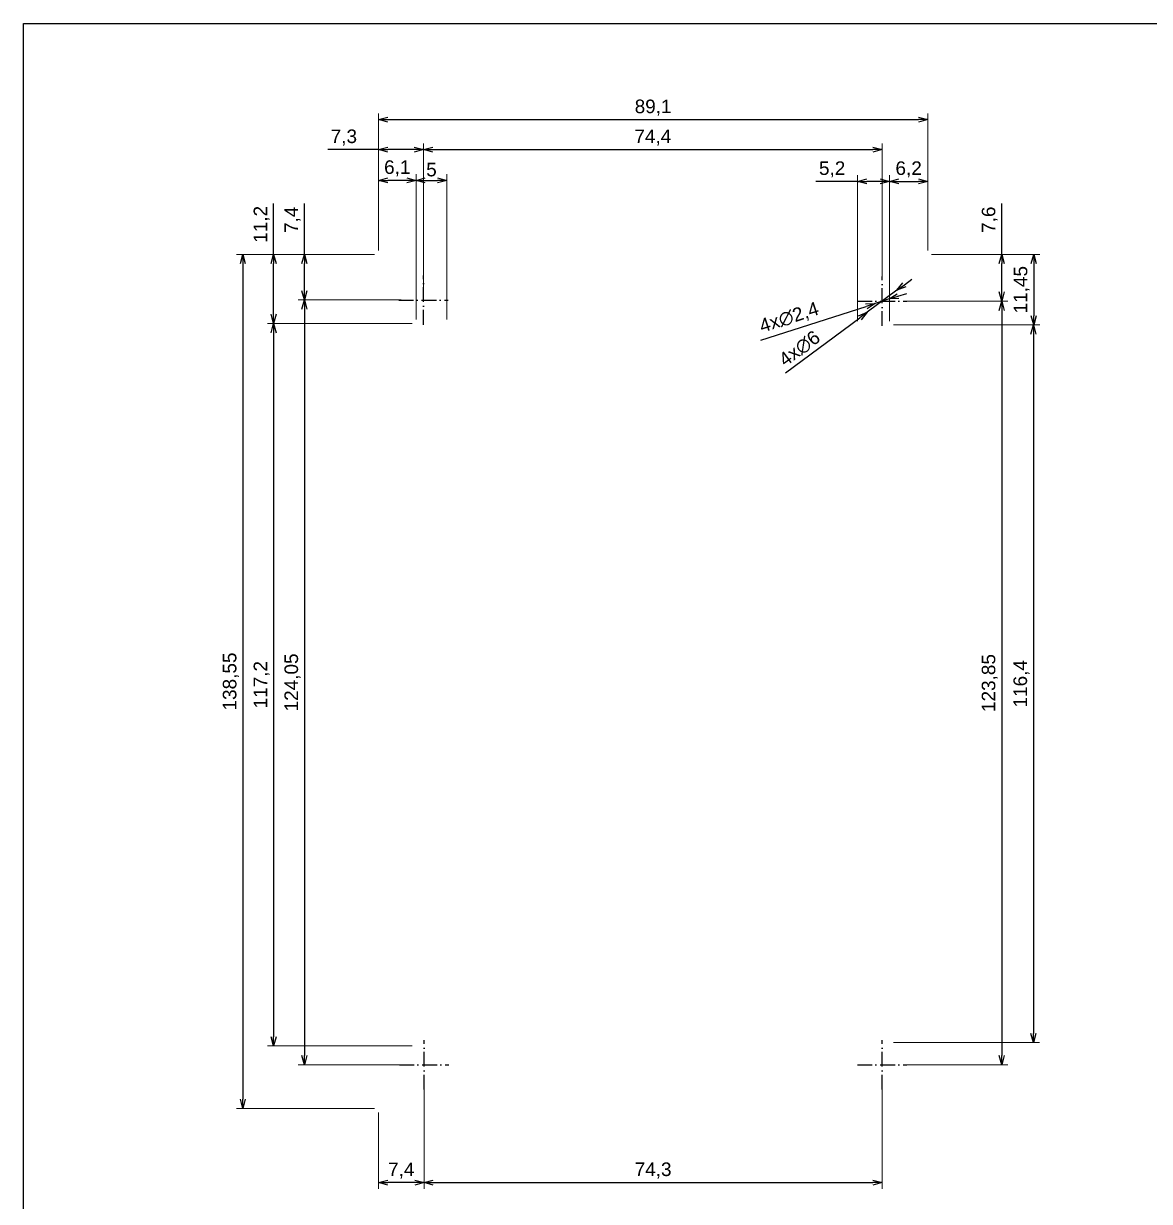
# Paper-space layout 'Cover' of a CAD drawing. Header units: millimetres. Extents: x 0 to 414, y 0 to 290.
# Drawn here: x 0.3 to 182.9, y 99.1 to 290.1 of the extents above; entities that cross this region are included whole.
import ezdxf

# ---------------------------------------------------------------- set-up
doc = ezdxf.new("R2010")
doc.units = ezdxf.units.MM
doc.linetypes.add('ACAD_ISO10W100', pattern=[18, 12, -3, 0, -3])
doc.layers.add('MD_Annotation', color=7, linetype='Continuous', lineweight=25)
doc.layers.add('MD_Axes', color=7, linetype='ACAD_ISO10W100', lineweight=25)
doc.layers.add('Tabelka', color=7, linetype='Continuous')
doc.styles.get("Standard").update_dxf_attribs({"font": 'arial.ttf'})
doc.dimstyles.new('ISO-25', dxfattribs={"dimtxt": 2.2, "dimasz": 1.5, "dimexe": 1, "dimexo": 0.625, "dimtad": 1, "dimrnd": 0.05, "dimtxsty": 'Standard', "dimblk": 'OPEN30', "dimcen": 2.5, "dimadec": 0, "dimazin": 0, "dimtfac": 1, "dimtmove": 0, "dimatfit": 3, "dimfxl": 1, "dimlwe": 18, "dimarcsym": 0})

# ---------------------------------------------------------------- blocks, each defined once
blk = doc.blocks.new('_Open30')
at = {"color": 0, "linetype": 'ByBlock', "lineweight": -2}
for p, q in [((-1, 0.27), (0, 0)), ((0, 0), (-1, -0.27)), ((0, 0), (-1, 0))]:
    blk.add_line(p, q, dxfattribs=at)
blk = doc.blocks.new('*D90')
at = {"layer": 'Defpoints', "color": 0, "ltscale": 0.2, "transparency": 16777216}
for p in [(146.94, 274.57), (57.84, 252.71), (146.94, 252.71)]:
    blk.add_point(p, dxfattribs=at)
at = {"layer": 'MD_Annotation', "color": 0, "lineweight": 18, "ltscale": 0.2, "transparency": 16777216}
for p, q in [((57.84, 253.33), (57.84, 275.57)), ((146.94, 253.33), (146.94, 275.57))]:
    blk.add_line(p, q, dxfattribs=at)
at = {"layer": 'MD_Annotation', "color": 0, "lineweight": -2, "ltscale": 0.2, "transparency": 16777216}
blk.add_line((59.34, 274.57), (145.44, 274.57), dxfattribs=at)
at = {"layer": 'MD_Annotation', "color": 0, "lineweight": -2, "ltscale": 0.2, "transparency": 16777216, "xscale": 1.5, "yscale": 1.5, "zscale": 1.5, "rotation": 180}
blk.add_blockref('_Open30', (57.84, 274.57), dxfattribs=at)
at = {"layer": 'MD_Annotation', "color": 0, "lineweight": -2, "ltscale": 0.2, "transparency": 16777216, "xscale": 1.5, "yscale": 1.5, "zscale": 1.5}
blk.add_blockref('_Open30', (146.94, 274.57), dxfattribs=at)
at = {"layer": 'MD_Annotation', "color": 0, "ltscale": 0.2, "transparency": 16777216, "insert": (102.39, 276.51), "char_height": 2.2, "attachment_point": 5}
blk.add_mtext('89,1', dxfattribs=at)
blk = doc.blocks.new('*D91')
at = {"layer": 'Defpoints', "color": 0, "ltscale": 0.2, "transparency": 16777216}
for p in [(57.84, 252.71), (35.84, 114.16), (57.84, 114.16)]:
    blk.add_point(p, dxfattribs=at)
at = {"layer": 'MD_Annotation', "color": 0, "lineweight": 18, "ltscale": 0.2, "transparency": 16777216}
for p, q in [((57.22, 252.71), (34.84, 252.71)), ((57.22, 114.16), (34.84, 114.16))]:
    blk.add_line(p, q, dxfattribs=at)
at = {"layer": 'MD_Annotation', "color": 0, "lineweight": -2, "ltscale": 0.2, "transparency": 16777216}
blk.add_line((35.84, 251.21), (35.84, 115.66), dxfattribs=at)
at = {"layer": 'MD_Annotation', "color": 0, "lineweight": -2, "ltscale": 0.2, "transparency": 16777216, "xscale": 1.5, "yscale": 1.5, "zscale": 1.5}
for p, rotation in [((35.84, 252.71), 90), ((35.84, 114.16), 270)]:
    blk.add_blockref('_Open30', p, dxfattribs=dict(at, rotation=rotation))
at = {"layer": 'MD_Annotation', "color": 0, "ltscale": 0.2, "transparency": 16777216, "insert": (33.9, 183.43), "char_height": 2.2, "attachment_point": 5, "rotation": 90}
blk.add_mtext('138,55', dxfattribs=at)
blk = doc.blocks.new('*D92')
at = {"layer": 'Defpoints', "color": 0, "ltscale": 0.2, "transparency": 16777216}
for p in [(65.14, 269.71), (57.84, 252.71), (65.14, 245.31)]:
    blk.add_point(p, dxfattribs=at)
at = {"layer": 'MD_Annotation', "color": 0, "lineweight": -2, "ltscale": 0.2, "transparency": 16777216}
for p, q in [((57.84, 269.71), (49.61, 269.71)), ((63.64, 269.71), (59.34, 269.71))]:
    blk.add_line(p, q, dxfattribs=at)
at = {"layer": 'MD_Annotation', "color": 0, "lineweight": 18, "ltscale": 0.2, "transparency": 16777216}
for p, q in [((57.84, 253.33), (57.84, 270.71)), ((65.14, 245.93), (65.14, 270.71))]:
    blk.add_line(p, q, dxfattribs=at)
at = {"layer": 'MD_Annotation', "color": 0, "lineweight": -2, "ltscale": 0.2, "transparency": 16777216, "xscale": 1.5, "yscale": 1.5, "zscale": 1.5, "rotation": 180}
blk.add_blockref('_Open30', (57.84, 269.71), dxfattribs=at)
at = {"layer": 'MD_Annotation', "color": 0, "lineweight": -2, "ltscale": 0.2, "transparency": 16777216, "xscale": 1.5, "yscale": 1.5, "zscale": 1.5}
blk.add_blockref('_Open30', (65.14, 269.71), dxfattribs=at)
at = {"layer": 'MD_Annotation', "color": 0, "ltscale": 0.2, "transparency": 16777216, "insert": (52.23, 271.66), "char_height": 2.2, "attachment_point": 5}
blk.add_mtext('7,3', dxfattribs=at)
blk = doc.blocks.new('*D93')
at = {"layer": 'Defpoints', "color": 0, "ltscale": 0.2, "transparency": 16777216}
for p in [(57.84, 252.71), (45.84, 245.31), (62.14, 245.31)]:
    blk.add_point(p, dxfattribs=at)
at = {"layer": 'MD_Annotation', "color": 0, "lineweight": -2, "ltscale": 0.2, "transparency": 16777216}
for p, q in [((45.84, 252.71), (45.84, 260.94)), ((45.84, 246.81), (45.84, 251.21))]:
    blk.add_line(p, q, dxfattribs=at)
at = {"layer": 'MD_Annotation', "color": 0, "lineweight": 18, "ltscale": 0.2, "transparency": 16777216}
for p, q in [((57.22, 252.71), (44.84, 252.71)), ((61.52, 245.31), (44.84, 245.31))]:
    blk.add_line(p, q, dxfattribs=at)
at = {"layer": 'MD_Annotation', "color": 0, "lineweight": -2, "ltscale": 0.2, "transparency": 16777216, "xscale": 1.5, "yscale": 1.5, "zscale": 1.5}
for p, rotation in [((45.84, 252.71), 90), ((45.84, 245.31), 270)]:
    blk.add_blockref('_Open30', p, dxfattribs=dict(at, rotation=rotation))
at = {"layer": 'MD_Annotation', "color": 0, "ltscale": 0.2, "transparency": 16777216, "insert": (43.9, 258.32), "char_height": 2.2, "attachment_point": 5, "rotation": 90}
blk.add_mtext('7,4', dxfattribs=at)
blk = doc.blocks.new('*D94')
at = {"layer": 'Defpoints', "color": 0, "ltscale": 0.2, "transparency": 16777216}
for p in [(65.24, 118.26), (57.84, 114.16), (57.84, 102.16)]:
    blk.add_point(p, dxfattribs=at)
at = {"layer": 'MD_Annotation', "color": 0, "lineweight": 18, "ltscale": 0.2, "transparency": 16777216}
for p, q in [((65.24, 117.63), (65.24, 101.16)), ((57.84, 113.53), (57.84, 101.16))]:
    blk.add_line(p, q, dxfattribs=at)
at = {"layer": 'MD_Annotation', "color": 0, "lineweight": -2, "ltscale": 0.2, "transparency": 16777216}
blk.add_line((63.74, 102.16), (59.34, 102.16), dxfattribs=at)
at = {"layer": 'MD_Annotation', "color": 0, "lineweight": -2, "ltscale": 0.2, "transparency": 16777216, "xscale": 1.5, "yscale": 1.5, "zscale": 1.5, "rotation": 180}
blk.add_blockref('_Open30', (57.84, 102.16), dxfattribs=at)
at = {"layer": 'MD_Annotation', "color": 0, "lineweight": -2, "ltscale": 0.2, "transparency": 16777216, "xscale": 1.5, "yscale": 1.5, "zscale": 1.5}
blk.add_blockref('_Open30', (65.24, 102.16), dxfattribs=at)
at = {"layer": 'MD_Annotation', "color": 0, "ltscale": 0.2, "transparency": 16777216, "insert": (61.54, 104.1), "char_height": 2.2, "attachment_point": 5}
blk.add_mtext('7,4', dxfattribs=at)
blk = doc.blocks.new('*D95')
at = {"layer": 'Defpoints', "color": 0, "ltscale": 0.2, "transparency": 16777216}
for p in [(65.24, 118.26), (139.54, 118.26), (139.54, 102.16)]:
    blk.add_point(p, dxfattribs=at)
at = {"layer": 'MD_Annotation', "color": 0, "lineweight": 18, "ltscale": 0.2, "transparency": 16777216}
for p, q in [((65.24, 117.63), (65.24, 101.16)), ((139.54, 117.63), (139.54, 101.16))]:
    blk.add_line(p, q, dxfattribs=at)
at = {"layer": 'MD_Annotation', "color": 0, "lineweight": -2, "ltscale": 0.2, "transparency": 16777216}
blk.add_line((66.74, 102.16), (138.04, 102.16), dxfattribs=at)
at = {"layer": 'MD_Annotation', "color": 0, "lineweight": -2, "ltscale": 0.2, "transparency": 16777216, "xscale": 1.5, "yscale": 1.5, "zscale": 1.5, "rotation": 180}
blk.add_blockref('_Open30', (65.24, 102.16), dxfattribs=at)
at = {"layer": 'MD_Annotation', "color": 0, "lineweight": -2, "ltscale": 0.2, "transparency": 16777216, "xscale": 1.5, "yscale": 1.5, "zscale": 1.5}
blk.add_blockref('_Open30', (139.54, 102.16), dxfattribs=at)
at = {"layer": 'MD_Annotation', "color": 0, "ltscale": 0.2, "transparency": 16777216, "insert": (102.39, 104.11), "char_height": 2.2, "attachment_point": 5}
blk.add_mtext('74,3', dxfattribs=at)
blk = doc.blocks.new('*D96')
at = {"layer": 'Defpoints', "color": 0, "ltscale": 0.2, "transparency": 16777216}
for p in [(57.84, 252.71), (40.84, 241.51), (63.94, 241.51)]:
    blk.add_point(p, dxfattribs=at)
at = {"layer": 'MD_Annotation', "color": 0, "lineweight": -2, "ltscale": 0.2, "transparency": 16777216}
for p, q in [((40.84, 252.71), (40.84, 260.94)), ((40.84, 243.01), (40.84, 251.21))]:
    blk.add_line(p, q, dxfattribs=at)
at = {"layer": 'MD_Annotation', "color": 0, "lineweight": 18, "ltscale": 0.2, "transparency": 16777216}
for p, q in [((57.22, 252.71), (39.84, 252.71)), ((63.32, 241.51), (39.84, 241.51))]:
    blk.add_line(p, q, dxfattribs=at)
at = {"layer": 'MD_Annotation', "color": 0, "lineweight": -2, "ltscale": 0.2, "transparency": 16777216, "xscale": 1.5, "yscale": 1.5, "zscale": 1.5}
for p, rotation in [((40.84, 252.71), 90), ((40.84, 241.51), 270)]:
    blk.add_blockref('_Open30', p, dxfattribs=dict(at, rotation=rotation))
at = {"layer": 'MD_Annotation', "color": 0, "ltscale": 0.2, "transparency": 16777216, "insert": (38.9, 257.58), "char_height": 2.2, "attachment_point": 5, "rotation": 90}
blk.add_mtext('11,2', dxfattribs=at)
blk = doc.blocks.new('*D97')
at = {"layer": 'Defpoints', "color": 0, "ltscale": 0.2, "transparency": 16777216}
for p in [(63.94, 241.51), (40.84, 124.31), (63.94, 124.31)]:
    blk.add_point(p, dxfattribs=at)
at = {"layer": 'MD_Annotation', "color": 0, "lineweight": 18, "ltscale": 0.2, "transparency": 16777216}
for p, q in [((63.32, 241.51), (39.84, 241.51)), ((63.32, 124.31), (39.84, 124.31))]:
    blk.add_line(p, q, dxfattribs=at)
at = {"layer": 'MD_Annotation', "color": 0, "lineweight": -2, "ltscale": 0.2, "transparency": 16777216}
blk.add_line((40.84, 240.01), (40.84, 125.81), dxfattribs=at)
at = {"layer": 'MD_Annotation', "color": 0, "lineweight": -2, "ltscale": 0.2, "transparency": 16777216, "xscale": 1.5, "yscale": 1.5, "zscale": 1.5}
for p, rotation in [((40.84, 241.51), 90), ((40.84, 124.31), 270)]:
    blk.add_blockref('_Open30', p, dxfattribs=dict(at, rotation=rotation))
at = {"layer": 'MD_Annotation', "color": 0, "ltscale": 0.2, "transparency": 16777216, "insert": (38.9, 182.91), "char_height": 2.2, "attachment_point": 5, "rotation": 90}
blk.add_mtext('117,2', dxfattribs=at)
blk = doc.blocks.new('*D98')
at = {"layer": 'Defpoints', "color": 0, "ltscale": 0.2, "transparency": 16777216}
for p in [(57.84, 264.71), (57.84, 252.71), (63.94, 241.51)]:
    blk.add_point(p, dxfattribs=at)
at = {"layer": 'MD_Annotation', "color": 0, "lineweight": 18, "ltscale": 0.2, "transparency": 16777216}
for p, q in [((57.84, 253.33), (57.84, 265.71)), ((63.94, 242.13), (63.94, 265.71))]:
    blk.add_line(p, q, dxfattribs=at)
at = {"layer": 'MD_Annotation', "color": 0, "lineweight": -2, "ltscale": 0.2, "transparency": 16777216}
blk.add_line((62.44, 264.71), (59.34, 264.71), dxfattribs=at)
at = {"layer": 'MD_Annotation', "color": 0, "lineweight": -2, "ltscale": 0.2, "transparency": 16777216, "xscale": 1.5, "yscale": 1.5, "zscale": 1.5, "rotation": 180}
blk.add_blockref('_Open30', (57.84, 264.71), dxfattribs=at)
at = {"layer": 'MD_Annotation', "color": 0, "lineweight": -2, "ltscale": 0.2, "transparency": 16777216, "xscale": 1.5, "yscale": 1.5, "zscale": 1.5}
blk.add_blockref('_Open30', (63.94, 264.71), dxfattribs=at)
at = {"layer": 'MD_Annotation', "color": 0, "ltscale": 0.2, "transparency": 16777216, "insert": (60.89, 266.66), "char_height": 2.2, "attachment_point": 5}
blk.add_mtext('6,1', dxfattribs=at)
blk = doc.blocks.new('*D99')
at = {"layer": 'Defpoints', "color": 0, "ltscale": 0.2, "transparency": 16777216}
for p in [(146.94, 252.71), (142.54, 245.11), (158.94, 245.11)]:
    blk.add_point(p, dxfattribs=at)
at = {"layer": 'MD_Annotation', "color": 0, "lineweight": -2, "ltscale": 0.2, "transparency": 16777216}
for p, q in [((158.94, 252.71), (158.94, 260.94)), ((158.94, 246.61), (158.94, 251.21))]:
    blk.add_line(p, q, dxfattribs=at)
at = {"layer": 'MD_Annotation', "color": 0, "lineweight": 18, "ltscale": 0.2, "transparency": 16777216}
for p, q in [((147.57, 252.71), (159.94, 252.71)), ((143.17, 245.11), (159.94, 245.11))]:
    blk.add_line(p, q, dxfattribs=at)
at = {"layer": 'MD_Annotation', "color": 0, "lineweight": -2, "ltscale": 0.2, "transparency": 16777216, "xscale": 1.5, "yscale": 1.5, "zscale": 1.5}
for p, rotation in [((158.94, 252.71), 90), ((158.94, 245.11), 270)]:
    blk.add_blockref('_Open30', p, dxfattribs=dict(at, rotation=rotation))
at = {"layer": 'MD_Annotation', "color": 0, "ltscale": 0.2, "transparency": 16777216, "insert": (157, 258.33), "char_height": 2.2, "attachment_point": 5, "rotation": 90}
blk.add_mtext('7,6', dxfattribs=at)
blk = doc.blocks.new('*D100')
at = {"layer": 'Defpoints', "color": 0, "ltscale": 0.2, "transparency": 16777216}
for p in [(142.54, 245.11), (142.54, 121.26), (158.94, 121.26)]:
    blk.add_point(p, dxfattribs=at)
at = {"layer": 'MD_Annotation', "color": 0, "lineweight": 18, "ltscale": 0.2, "transparency": 16777216}
for p, q in [((143.17, 245.11), (159.94, 245.11)), ((143.17, 121.26), (159.94, 121.26))]:
    blk.add_line(p, q, dxfattribs=at)
at = {"layer": 'MD_Annotation', "color": 0, "lineweight": -2, "ltscale": 0.2, "transparency": 16777216}
blk.add_line((158.94, 243.61), (158.94, 122.76), dxfattribs=at)
at = {"layer": 'MD_Annotation', "color": 0, "lineweight": -2, "ltscale": 0.2, "transparency": 16777216, "xscale": 1.5, "yscale": 1.5, "zscale": 1.5}
for p, rotation in [((158.94, 245.11), 90), ((158.94, 121.26), 270)]:
    blk.add_blockref('_Open30', p, dxfattribs=dict(at, rotation=rotation))
at = {"layer": 'MD_Annotation', "color": 0, "ltscale": 0.2, "transparency": 16777216, "insert": (157, 183.18), "char_height": 2.2, "attachment_point": 5, "rotation": 90}
blk.add_mtext('123,85', dxfattribs=at)
blk = doc.blocks.new('*D101')
at = {"layer": 'Defpoints', "color": 0, "ltscale": 0.2, "transparency": 16777216}
for p in [(62.14, 245.31), (45.84, 121.26), (62.24, 121.26)]:
    blk.add_point(p, dxfattribs=at)
at = {"layer": 'MD_Annotation', "color": 0, "lineweight": 18, "ltscale": 0.2, "transparency": 16777216}
for p, q in [((61.52, 245.31), (44.84, 245.31)), ((61.62, 121.26), (44.84, 121.26))]:
    blk.add_line(p, q, dxfattribs=at)
at = {"layer": 'MD_Annotation', "color": 0, "lineweight": -2, "ltscale": 0.2, "transparency": 16777216}
blk.add_line((45.84, 243.81), (45.84, 122.76), dxfattribs=at)
at = {"layer": 'MD_Annotation', "color": 0, "lineweight": -2, "ltscale": 0.2, "transparency": 16777216, "xscale": 1.5, "yscale": 1.5, "zscale": 1.5}
for p, rotation in [((45.84, 245.31), 90), ((45.84, 121.26), 270)]:
    blk.add_blockref('_Open30', p, dxfattribs=dict(at, rotation=rotation))
at = {"layer": 'MD_Annotation', "color": 0, "ltscale": 0.2, "transparency": 16777216, "insert": (43.9, 183.28), "char_height": 2.2, "attachment_point": 5, "rotation": 90}
blk.add_mtext('124,05', dxfattribs=at)
blk = doc.blocks.new('*D102')
at = {"layer": 'Defpoints', "color": 0, "ltscale": 0.2, "transparency": 16777216}
for p in [(139.54, 269.71), (65.14, 248.31), (139.54, 248.11)]:
    blk.add_point(p, dxfattribs=at)
at = {"layer": 'MD_Annotation', "color": 0, "lineweight": 18, "ltscale": 0.2, "transparency": 16777216}
for p, q in [((65.14, 248.93), (65.14, 270.71)), ((139.54, 248.73), (139.54, 270.71))]:
    blk.add_line(p, q, dxfattribs=at)
at = {"layer": 'MD_Annotation', "color": 0, "lineweight": -2, "ltscale": 0.2, "transparency": 16777216}
blk.add_line((66.64, 269.71), (138.04, 269.71), dxfattribs=at)
at = {"layer": 'MD_Annotation', "color": 0, "lineweight": -2, "ltscale": 0.2, "transparency": 16777216, "xscale": 1.5, "yscale": 1.5, "zscale": 1.5, "rotation": 180}
blk.add_blockref('_Open30', (65.14, 269.71), dxfattribs=at)
at = {"layer": 'MD_Annotation', "color": 0, "lineweight": -2, "ltscale": 0.2, "transparency": 16777216, "xscale": 1.5, "yscale": 1.5, "zscale": 1.5}
blk.add_blockref('_Open30', (139.54, 269.71), dxfattribs=at)
at = {"layer": 'MD_Annotation', "color": 0, "ltscale": 0.2, "transparency": 16777216, "insert": (102.34, 271.65), "char_height": 2.2, "attachment_point": 5}
blk.add_mtext('74,4', dxfattribs=at)
blk = doc.blocks.new('*D103')
at = {"layer": 'Defpoints', "color": 0, "ltscale": 0.2, "transparency": 16777216}
for p in [(138.4, 244.74), (140.69, 245.48)]:
    blk.add_point(p, dxfattribs=at)
at = {"layer": 'MD_Annotation', "color": 0, "lineweight": -2, "ltscale": 0.2, "transparency": 16777216}
for p, q in [((140.69, 245.48), (138.4, 244.74)), ((142.11, 245.93), (143.54, 246.39)), ((119.88, 238.78), (136.97, 244.28))]:
    blk.add_line(p, q, dxfattribs=at)
at = {"layer": 'MD_Annotation', "color": 0, "lineweight": -2, "ltscale": 0.2, "transparency": 16777216, "xscale": 1.5, "yscale": 1.5, "zscale": 1.5}
for p, rotation in [((138.4, 244.74), 17.82629375256554), ((140.69, 245.48), 197.8262937525656)]:
    blk.add_blockref('_Open30', p, dxfattribs=dict(at, rotation=rotation))
at = {"layer": 'MD_Annotation', "color": 0, "ltscale": 0.2, "transparency": 16777216, "insert": (124.49, 242.35), "char_height": 2.2, "attachment_point": 5, "rotation": 17.8263}
blk.add_mtext('4x∅2,4', dxfattribs=at)
blk = doc.blocks.new('*D104')
at = {"layer": 'Defpoints', "color": 0, "ltscale": 0.2, "transparency": 16777216}
for p in [(141.95, 246.89), (137.13, 243.32)]:
    blk.add_point(p, dxfattribs=at)
at = {"layer": 'MD_Annotation', "color": 0, "lineweight": -2, "ltscale": 0.2, "transparency": 16777216}
for p, q in [((143.16, 247.79), (144.36, 248.68)), ((141.95, 246.89), (137.13, 243.32)), ((123.85, 233.47), (135.93, 242.43))]:
    blk.add_line(p, q, dxfattribs=at)
at = {"layer": 'MD_Annotation', "color": 0, "lineweight": -2, "ltscale": 0.2, "transparency": 16777216, "xscale": 1.5, "yscale": 1.5, "zscale": 1.5}
for p, rotation in [((141.95, 246.89), 216.5476146710127), ((137.13, 243.32), 36.54761467101275)]:
    blk.add_blockref('_Open30', p, dxfattribs=dict(at, rotation=rotation))
at = {"layer": 'MD_Annotation', "color": 0, "ltscale": 0.2, "transparency": 16777216, "insert": (126.15, 237.43), "char_height": 2.2, "attachment_point": 5, "rotation": 36.5476}
blk.add_mtext('4x∅6', dxfattribs=at)
blk = doc.blocks.new('*D122')
at = {"layer": 'Defpoints', "color": 0, "ltscale": 0.2, "transparency": 16777216}
for p in [(68.94, 264.71), (63.94, 241.51), (68.94, 241.51)]:
    blk.add_point(p, dxfattribs=at)
at = {"layer": 'MD_Annotation', "color": 0, "lineweight": 18, "ltscale": 0.2, "transparency": 16777216}
for p, q in [((63.94, 242.13), (63.94, 265.71)), ((68.94, 242.13), (68.94, 265.71))]:
    blk.add_line(p, q, dxfattribs=at)
at = {"layer": 'MD_Annotation', "color": 0, "lineweight": -2, "ltscale": 0.2, "transparency": 16777216}
blk.add_line((65.44, 264.71), (67.44, 264.71), dxfattribs=at)
at = {"layer": 'MD_Annotation', "color": 0, "lineweight": -2, "ltscale": 0.2, "transparency": 16777216, "xscale": 1.5, "yscale": 1.5, "zscale": 1.5, "rotation": 180}
blk.add_blockref('_Open30', (63.94, 264.71), dxfattribs=at)
at = {"layer": 'MD_Annotation', "color": 0, "lineweight": -2, "ltscale": 0.2, "transparency": 16777216, "xscale": 1.5, "yscale": 1.5, "zscale": 1.5}
blk.add_blockref('_Open30', (68.94, 264.71), dxfattribs=at)
at = {"layer": 'MD_Annotation', "color": 0, "ltscale": 0.2, "transparency": 16777216, "insert": (66.44, 266.45), "char_height": 2.2, "attachment_point": 5}
blk.add_mtext('5', dxfattribs=at)
blk = doc.blocks.new('*D123')
at = {"layer": 'Defpoints', "color": 0, "ltscale": 0.2, "transparency": 16777216}
for p in [(140.74, 264.55), (135.54, 241.26), (140.74, 241.26)]:
    blk.add_point(p, dxfattribs=at)
at = {"layer": 'MD_Annotation', "color": 0, "lineweight": -2, "ltscale": 0.2, "transparency": 16777216}
for p, q in [((135.54, 264.55), (128.81, 264.55)), ((139.24, 264.55), (137.04, 264.55))]:
    blk.add_line(p, q, dxfattribs=at)
at = {"layer": 'MD_Annotation', "color": 0, "lineweight": 18, "ltscale": 0.2, "transparency": 16777216}
for p, q in [((135.54, 241.88), (135.54, 265.55)), ((140.74, 241.88), (140.74, 265.55))]:
    blk.add_line(p, q, dxfattribs=at)
at = {"layer": 'MD_Annotation', "color": 0, "lineweight": -2, "ltscale": 0.2, "transparency": 16777216, "xscale": 1.5, "yscale": 1.5, "zscale": 1.5, "rotation": 180}
blk.add_blockref('_Open30', (135.54, 264.55), dxfattribs=at)
at = {"layer": 'MD_Annotation', "color": 0, "lineweight": -2, "ltscale": 0.2, "transparency": 16777216, "xscale": 1.5, "yscale": 1.5, "zscale": 1.5}
blk.add_blockref('_Open30', (140.74, 264.55), dxfattribs=at)
at = {"layer": 'MD_Annotation', "color": 0, "ltscale": 0.2, "transparency": 16777216, "insert": (131.43, 266.49), "char_height": 2.2, "attachment_point": 5}
blk.add_mtext('5,2', dxfattribs=at)
blk = doc.blocks.new('*D124')
at = {"layer": 'Defpoints', "color": 0, "ltscale": 0.2, "transparency": 16777216}
for p in [(146.94, 252.71), (140.74, 241.26), (164.14, 241.26)]:
    blk.add_point(p, dxfattribs=at)
at = {"layer": 'MD_Annotation', "color": 0, "lineweight": 18, "ltscale": 0.2, "transparency": 16777216}
for p, q in [((147.57, 252.71), (165.14, 252.71)), ((141.37, 241.26), (165.14, 241.26))]:
    blk.add_line(p, q, dxfattribs=at)
at = {"layer": 'MD_Annotation', "color": 0, "lineweight": -2, "ltscale": 0.2, "transparency": 16777216}
blk.add_line((164.14, 251.21), (164.14, 242.76), dxfattribs=at)
at = {"layer": 'MD_Annotation', "color": 0, "lineweight": -2, "ltscale": 0.2, "transparency": 16777216, "xscale": 1.5, "yscale": 1.5, "zscale": 1.5}
for p, rotation in [((164.14, 252.71), 90), ((164.14, 241.26), 270)]:
    blk.add_blockref('_Open30', p, dxfattribs=dict(at, rotation=rotation))
at = {"layer": 'MD_Annotation', "color": 0, "ltscale": 0.2, "transparency": 16777216, "insert": (162.19, 246.98), "char_height": 2.2, "attachment_point": 5, "rotation": 90}
blk.add_mtext('11,45', dxfattribs=at)
blk = doc.blocks.new('*D125')
at = {"layer": 'Defpoints', "color": 0, "ltscale": 0.2, "transparency": 16777216}
for p in [(140.74, 241.26), (140.74, 124.86), (164.09, 124.86)]:
    blk.add_point(p, dxfattribs=at)
at = {"layer": 'MD_Annotation', "color": 0, "lineweight": 18, "ltscale": 0.2, "transparency": 16777216}
for p, q in [((141.37, 241.26), (165.09, 241.26)), ((141.37, 124.86), (165.09, 124.86))]:
    blk.add_line(p, q, dxfattribs=at)
at = {"layer": 'MD_Annotation', "color": 0, "lineweight": -2, "ltscale": 0.2, "transparency": 16777216}
blk.add_line((164.09, 239.76), (164.09, 126.36), dxfattribs=at)
at = {"layer": 'MD_Annotation', "color": 0, "lineweight": -2, "ltscale": 0.2, "transparency": 16777216, "xscale": 1.5, "yscale": 1.5, "zscale": 1.5}
for p, rotation in [((164.09, 241.26), 90), ((164.09, 124.86), 270)]:
    blk.add_blockref('_Open30', p, dxfattribs=dict(at, rotation=rotation))
at = {"layer": 'MD_Annotation', "color": 0, "ltscale": 0.2, "transparency": 16777216, "insert": (162.15, 183.06), "char_height": 2.2, "attachment_point": 5, "rotation": 90}
blk.add_mtext('116,4', dxfattribs=at)
blk = doc.blocks.new('*D130')
at = {"layer": 'Defpoints', "color": 0, "ltscale": 0.2, "transparency": 16777216}
for p in [(146.94, 264.55), (146.94, 252.71), (140.74, 241.26)]:
    blk.add_point(p, dxfattribs=at)
at = {"layer": 'MD_Annotation', "color": 0, "lineweight": 18, "ltscale": 0.2, "transparency": 16777216}
for p, q in [((140.74, 241.88), (140.74, 265.55)), ((146.94, 253.33), (146.94, 265.55))]:
    blk.add_line(p, q, dxfattribs=at)
at = {"layer": 'MD_Annotation', "color": 0, "lineweight": -2, "ltscale": 0.2, "transparency": 16777216}
blk.add_line((142.24, 264.55), (145.44, 264.55), dxfattribs=at)
at = {"layer": 'MD_Annotation', "color": 0, "lineweight": -2, "ltscale": 0.2, "transparency": 16777216, "xscale": 1.5, "yscale": 1.5, "zscale": 1.5, "rotation": 180}
blk.add_blockref('_Open30', (140.74, 264.55), dxfattribs=at)
at = {"layer": 'MD_Annotation', "color": 0, "lineweight": -2, "ltscale": 0.2, "transparency": 16777216, "xscale": 1.5, "yscale": 1.5, "zscale": 1.5}
blk.add_blockref('_Open30', (146.94, 264.55), dxfattribs=at)
at = {"layer": 'MD_Annotation', "color": 0, "ltscale": 0.2, "transparency": 16777216, "insert": (143.84, 266.49), "char_height": 2.2, "attachment_point": 5}
blk.add_mtext('6,2', dxfattribs=at)

psp = doc.layouts.new('Cover')

# ---------------------------------------------------------------- linework, layer by layer
at = {"layer": 'MD_Axes', "ltscale": 0.2}
for p, q in [((65.144, 241.308), (65.144, 249.308)), ((139.544, 241.108), (139.544, 249.108)), ((61.144, 245.308), (69.144, 245.308)), ((135.544, 245.108), (143.544, 245.108)), ((65.244, 117.258), (65.244, 125.258)), ((139.544, 117.258), (139.544, 125.258)), ((61.244, 121.258), (69.244, 121.258)), ((135.544, 121.258), (143.544, 121.258))]:
    psp.add_line(p, q, dxfattribs=at)
at = {"layer": 'Tabelka'}
psp.add_lwpolyline([(0.272, 290.149), (413.528, 290.149), (413.528, 0.477), (0.272, 0.477)], close=True, dxfattribs=at)

# ---------------------------------------------------------------- dimensions: what is measured, and where the dimension line sits
at = {"layer": 'MD_Annotation', "ltscale": 0.2}
for base, p1, p2, angle, picture, middle in [((146.944, 274.567), (57.844, 252.708), (146.944, 252.708), 180, '*D90', (102.394, 276.514)), ((139.544, 269.708), (65.144, 248.308), (139.544, 248.108), 180, '*D102', (102.344, 271.651)), ((57.844, 264.708), (63.944, 241.508), (57.844, 252.708), 180, '*D98', (60.894, 266.655)), ((146.944, 264.547), (140.744, 241.258), (146.944, 252.708), 180, '*D130', (143.844, 266.494)), ((35.845, 114.158), (57.844, 252.708), (57.844, 114.158), 270, '*D91', (33.897, 183.433)), ((164.142, 241.258), (146.944, 252.708), (140.744, 241.258), 90, '*D124', (162.195, 246.983)), ((45.844, 121.258), (62.144, 245.308), (62.244, 121.258), 270, '*D101', (43.897, 183.283)), ((158.944, 121.258), (142.544, 245.108), (142.544, 121.258), 90, '*D100', (156.997, 183.183)), ((40.844, 124.308), (63.944, 241.508), (63.944, 124.308), 270, '*D97', (38.897, 182.908)), ((164.094, 124.858), (140.744, 241.258), (140.744, 124.858), 90, '*D125', (162.147, 183.058))]:
    dim = psp.add_linear_dim(base=base, p1=p1, p2=p2, angle=angle, dimstyle='ISO-25', override={"dimlfac": -1}, dxfattribs=at)
    dim.commit()
    dim.dimension.update_dxf_attribs({"geometry": picture, "text_midpoint": middle})
for base, p1, p2, angle, picture, middle in [((65.144, 269.708), (57.844, 252.708), (65.144, 245.308), 180, '*D92', (52.226, 269.708)), ((68.944, 264.708), (63.944, 241.508), (68.944, 241.508), 180, '*D122', (66.444, 264.708)), ((140.744, 264.547), (135.544, 241.258), (140.744, 241.258), 180, '*D123', (131.428, 264.547)), ((40.844, 241.508), (57.844, 252.708), (63.944, 241.508), 270, '*D96', (40.844, 257.576)), ((45.844, 245.308), (57.844, 252.708), (62.144, 245.308), 270, '*D93', (45.844, 258.322)), ((158.944, 245.108), (146.944, 252.708), (142.544, 245.108), 90, '*D99', (158.944, 258.326))]:
    dim = psp.add_linear_dim(base=base, p1=p1, p2=p2, angle=angle, dimstyle='ISO-25', override={"dimlfac": -1}, dxfattribs=at)
    dim.commit()
    dim.dimension.update_dxf_attribs({"geometry": picture, "text_midpoint": middle, "dimtype": 160})
for p1, p2, picture, middle in [((141.954, 246.895), (137.134, 243.322), '*D104', (127.228, 235.979)), ((140.687, 245.475), (138.402, 244.741), '*D103', (125.101, 240.464))]:
    dim = psp.add_diameter_dim_2p(p1=p1, p2=p2, text='4x<>', dimstyle='ISO-25', override={"dimlfac": -1}, dxfattribs=at)
    dim.commit()
    dim.dimension.update_dxf_attribs({"geometry": picture, "text_midpoint": middle, "dimtype": 163})
for base, p2, picture, middle in [((57.844, 102.158), (57.844, 114.158), '*D94', (61.544, 104.101)), ((139.544, 102.158), (139.544, 118.258), '*D95', (102.394, 104.105))]:
    dim = psp.add_linear_dim(base=base, p1=(65.244, 118.258), p2=p2, dimstyle='ISO-25', override={"dimlfac": -1}, dxfattribs=at)
    dim.commit()
    dim.dimension.update_dxf_attribs({"geometry": picture, "text_midpoint": middle})

doc.saveas('drawing.dxf')
